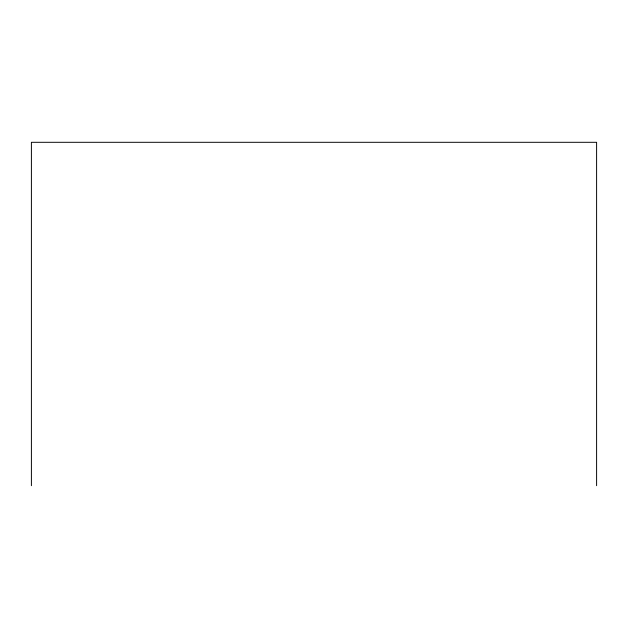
<?xml version="1.0" encoding="UTF-8"?>
<svg xmlns="http://www.w3.org/2000/svg" width="628" height="628" viewBox="0 0 628 628"><rect width="100%" height="100%" fill="white"/><g stroke="black" fill="none" stroke-linecap="round" stroke-linejoin="round"><path stroke-width="0.94" d="M596.6 485.695L596.6 142.305L31.4 142.305L31.4 485.695"/></g></svg>
